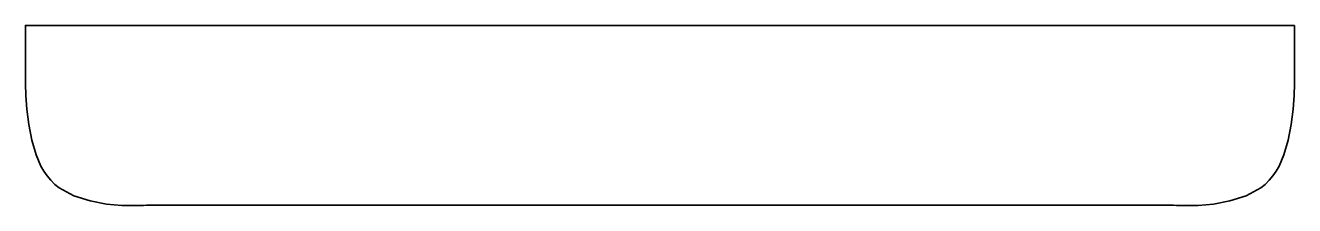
# Model space of a CAD drawing. Extents: x 0 to 7107, y -1009 to 0.
import ezdxf

# ---------------------------------------------------------------- set-up
doc = ezdxf.new("R2010")
doc.units = 0
doc.linetypes.add('Solid', pattern=[0])

msp = doc.modelspace()

# ---------------------------------------------------------------- linework, layer by layer
at = {"color": 0, "linetype": 'Solid', "lineweight": 35}
msp.add_lwpolyline([(7107, 0), (7107, -270), (7107, -286), (7107, -328), (7104, -392), (7098, -469), (7088, -555), (7071, -642), (7047, -725), (7034, -757), (7020, -788), (7003, -817), (6985, -843), (6964, -867), (6942, -890), (6917, -909), (6836, -954), (6745, -983), (6653, -1000), (6567, -1008), (6495, -1009), (6446, -1008), (6428, -1007), (6340, -1007), (6103, -1007), (5756, -1007), (5341, -1007), (4898, -1007), (4466, -1007), (4086, -1007), (3952, -1007), (3835, -1007), (3737, -1007), (3659, -1007), (3601, -1007), (3566, -1007), (3554, -1007), (3541, -1007), (3506, -1007), (3448, -1007), (3370, -1007), (3272, -1007), (3155, -1007), (3021, -1007), (2641, -1007), (2209, -1007), (1766, -1007), (1351, -1007), (1004, -1007), (767, -1007), (679, -1007), (661, -1008), (612, -1009), (540, -1008), (454, -1000), (362, -983), (271, -954), (190, -909), (165, -890), (143, -867), (122, -843), (104, -817), (87, -788), (73, -757), (60, -725), (36, -642), (19, -555), (9, -469), (3, -392), (0, -328), (0, -286), (0, -270), (0, 0), (3554, 0), (7107, 0)], close=True, dxfattribs=at)

doc.saveas('drawing.dxf')
